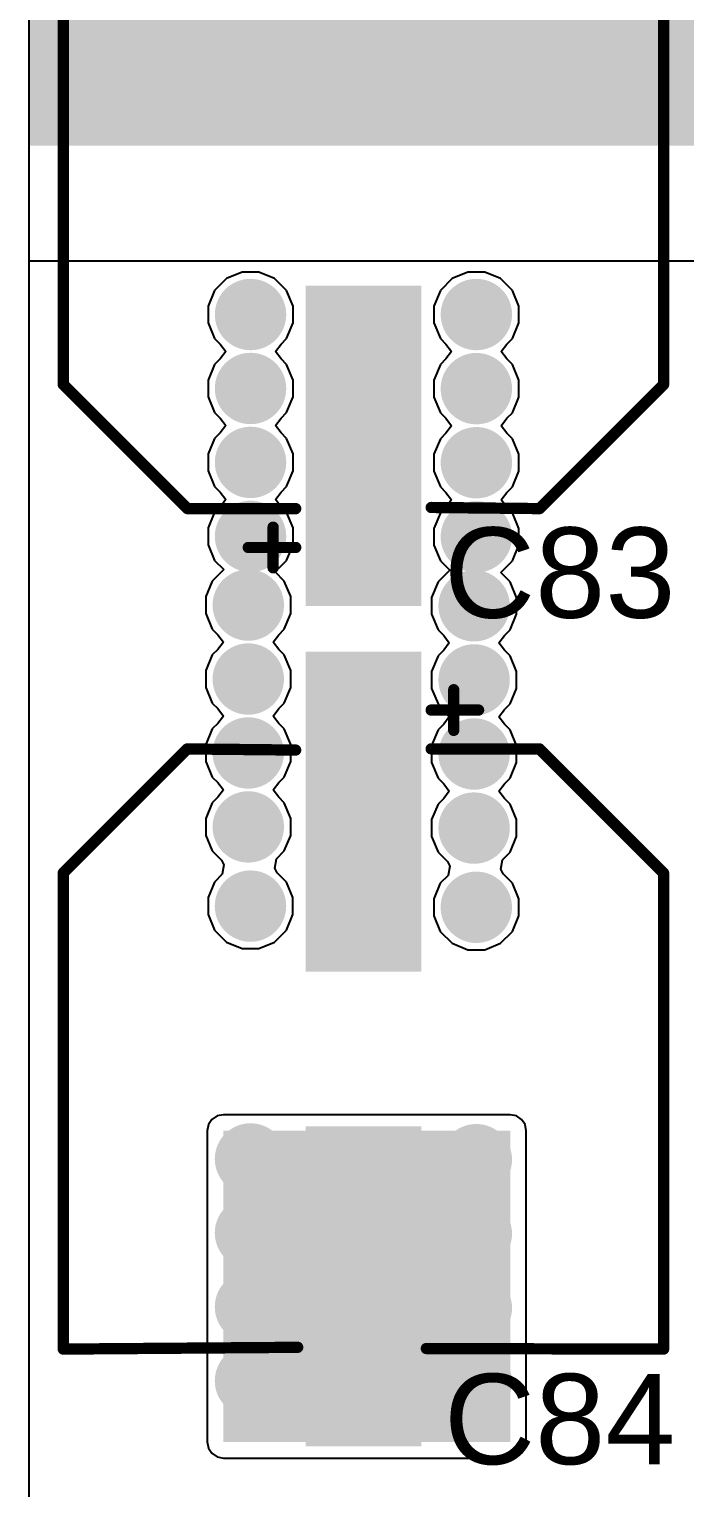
# Model space of a CAD drawing. Header units: millimetres. Extents: x 0 to 214, y 0 to 214.
# Drawn here: x 1.269 to 1.559, y 0.619 to 1.265 of the extents above; entities that cross this region are included whole.
import ezdxf

# ---------------------------------------------------------------- set-up
doc = ezdxf.new("R2010")
doc.units = ezdxf.units.MM
doc.header["$MEASUREMENT"] = 0
for name, color, linetype in [('BottomLayer', 5, 'Continuous'), ('BottomSolder', 6, 'Continuous'), ('TopLayer', 1, 'Continuous'), ('TopOverlay', 2, 'Continuous'), ('TopPaste', 8, 'Continuous'), ('TopSolder', 216, 'Continuous'), ('ViaHoleLayer', 16, 'Continuous')]:
    doc.layers.add(name, color=color, linetype=linetype)
doc.styles.add('Arial', font='', dxfattribs={"height": 0.2})
doc.styles.get('Arial').set_extended_font_data('Arial')

# ---------------------------------------------------------------- blocks, each defined once
blk = doc.blocks.new('16SVPG270M_77')
at = {"layer": 'TopLayer'}
for points in [[(-0.17402, 0.02362), (-0.03622, 0.02362), (-0.03622, -0.02362), (-0.17402, -0.02362)], [(0.03622, 0.02362), (0.17402, 0.02362), (0.17402, -0.02362), (0.03622, -0.02362)]]:
    blk.add_hatch(color=1, dxfattribs=at).paths.add_polyline_path(points)
at = {"layer": 'TopPaste'}
for points in [[(-0.17402, 0.02362), (-0.03622, 0.02362), (-0.03622, -0.02362), (-0.17402, -0.02362)], [(0.03622, 0.02362), (0.17402, 0.02362), (0.17402, -0.02362), (0.03622, -0.02362)]]:
    blk.add_hatch(color=8, dxfattribs=at).paths.add_polyline_path(points)
at = {"layer": 'TopSolder'}
for points in [[(-0.17602, 0.02562), (-0.03422, 0.02562), (-0.03422, -0.02562), (-0.17602, -0.02562)], [(0.03422, 0.02562), (0.17602, 0.02562), (0.17602, -0.02562), (0.03422, -0.02562)]]:
    blk.add_hatch(color=216, dxfattribs=at).paths.add_polyline_path(points)
at = {"layer": 'TopOverlay', "const_width": 0.005}
for points in [[(-0.13292, 0.07795), (-0.07795, 0.13292)], [(0.13292, 0.13292), (-0.07795, 0.13292)], [(0.13266, 0.02786), (0.13292, 0.13292)], [(-0.13292, 0.03), (-0.13292, 0.07795)], [(-0.15012, 0.03), (-0.15012, 0.051)], [(-0.14112, 0.04), (-0.15912, 0.04)], [(-0.1329, -0.078), (-0.1324, -0.03)], [(0.1329, -0.1329), (0.13211, -0.0291)], [(-0.078, -0.1329), (-0.1329, -0.078)], [(0.1329, -0.1329), (-0.078, -0.1329)]]:
    blk.add_lwpolyline(points, dxfattribs=at)
at = {"layer": 'TopOverlay', "const_width": 0.0025}
for points in [[(-0.0792, 0.13292, 1), (-0.0767, 0.13292, 1)], [(-0.0792, 0.13292, 1), (-0.0767, 0.13292, 1)], [(0.13167, 0.13292, 1), (0.13417, 0.13292, 1)], [(0.13167, 0.13292, 1), (0.13417, 0.13292, 1)], [(-0.13417, 0.07795, 1), (-0.13167, 0.07795, 1)], [(-0.13417, 0.07795, 1), (-0.13167, 0.07795, 1)], [(-0.15137, 0.051, 1), (-0.14887, 0.051, 1)], [(-0.16037, 0.04, 1), (-0.15787, 0.04, 1)], [(-0.14237, 0.04, 1), (-0.13987, 0.04, 1)], [(-0.15137, 0.03, 1), (-0.14887, 0.03, 1)], [(-0.13417, 0.03, 1), (-0.13167, 0.03, 1)], [(0.13141, 0.02786, 1), (0.13391, 0.02786, 1)], [(-0.13365, -0.03, 1), (-0.13115, -0.03, 1)], [(0.13086, -0.0291, 1), (0.13336, -0.0291, 1)], [(-0.13415, -0.078, 1), (-0.13165, -0.078, 1)], [(-0.13415, -0.078, 1), (-0.13165, -0.078, 1)], [(-0.07925, -0.1329, 1), (-0.07675, -0.1329, 1)], [(-0.07925, -0.1329, 1), (-0.07675, -0.1329, 1)], [(0.13165, -0.1329, 1), (0.13415, -0.1329, 1)], [(0.13165, -0.1329, 1), (0.13415, -0.1329, 1)]]:
    blk.add_lwpolyline(points, format="xyb", close=True, dxfattribs=at)
blk = doc.blocks.new('16SVPG270M_78')
at = {"layer": 'TopLayer'}
for points in [[(-0.17402, 0.02362), (-0.03622, 0.02362), (-0.03622, -0.02362), (-0.17402, -0.02362)], [(0.03622, 0.02362), (0.17402, 0.02362), (0.17402, -0.02362), (0.03622, -0.02362)]]:
    blk.add_hatch(color=1, dxfattribs=at).paths.add_polyline_path(points)
at = {"layer": 'TopPaste'}
for points in [[(-0.17402, 0.02362), (-0.03622, 0.02362), (-0.03622, -0.02362), (-0.17402, -0.02362)], [(0.03622, 0.02362), (0.17402, 0.02362), (0.17402, -0.02362), (0.03622, -0.02362)]]:
    blk.add_hatch(color=8, dxfattribs=at).paths.add_polyline_path(points)
at = {"layer": 'TopSolder'}
for points in [[(-0.17602, 0.02562), (-0.03422, 0.02562), (-0.03422, -0.02562), (-0.17602, -0.02562)], [(0.03422, 0.02562), (0.17602, 0.02562), (0.17602, -0.02562), (0.03422, -0.02562)]]:
    blk.add_hatch(color=216, dxfattribs=at).paths.add_polyline_path(points)
at = {"layer": 'TopOverlay', "const_width": 0.005}
for points in [[(-0.07795, 0.13292), (-0.13292, 0.07795)], [(-0.07795, 0.13292), (0.13292, 0.13292)], [(0.13292, 0.13292), (0.13266, 0.02786)], [(-0.13292, 0.07795), (-0.13292, 0.03)], [(-0.15012, 0.051), (-0.15012, 0.03)], [(-0.15912, 0.04), (-0.14112, 0.04)], [(-0.1324, -0.03), (-0.1329, -0.078)], [(0.13211, -0.0291), (0.1329, -0.1329)], [(-0.1329, -0.078), (-0.078, -0.1329)], [(-0.078, -0.1329), (0.1329, -0.1329)]]:
    blk.add_lwpolyline(points, dxfattribs=at)
at = {"layer": 'TopOverlay', "const_width": 0.0025}
for points in [[(-0.0792, 0.13292, 1), (-0.0767, 0.13292, 1)], [(-0.0792, 0.13292, 1), (-0.0767, 0.13292, 1)], [(0.13167, 0.13292, 1), (0.13417, 0.13292, 1)], [(0.13167, 0.13292, 1), (0.13417, 0.13292, 1)], [(-0.13417, 0.07795, 1), (-0.13167, 0.07795, 1)], [(-0.13417, 0.07795, 1), (-0.13167, 0.07795, 1)], [(-0.15137, 0.051, 1), (-0.14887, 0.051, 1)], [(-0.16037, 0.04, 1), (-0.15787, 0.04, 1)], [(-0.14237, 0.04, 1), (-0.13987, 0.04, 1)], [(-0.15137, 0.03, 1), (-0.14887, 0.03, 1)], [(-0.13417, 0.03, 1), (-0.13167, 0.03, 1)], [(0.13141, 0.02786, 1), (0.13391, 0.02786, 1)], [(-0.13365, -0.03, 1), (-0.13115, -0.03, 1)], [(0.13086, -0.0291, 1), (0.13336, -0.0291, 1)], [(-0.13415, -0.078, 1), (-0.13165, -0.078, 1)], [(-0.13415, -0.078, 1), (-0.13165, -0.078, 1)], [(-0.07925, -0.1329, 1), (-0.07675, -0.1329, 1)], [(-0.07925, -0.1329, 1), (-0.07675, -0.1329, 1)], [(0.13165, -0.1329, 1), (0.13415, -0.1329, 1)], [(0.13165, -0.1329, 1), (0.13415, -0.1329, 1)]]:
    blk.add_lwpolyline(points, format="xyb", close=True, dxfattribs=at)

msp = doc.modelspace()

# ---------------------------------------------------------------- hatches: boundary and pattern name
at = {"layer": 'BottomLayer'}
h = msp.add_hatch(color=5, dxfattribs=at)
edge = h.paths.add_edge_path()
edge.add_arc((1.36702, 1.2484), 0.01181, 0, 360)
h = msp.add_hatch(color=5, dxfattribs=at)
edge = h.paths.add_edge_path()
edge.add_arc((1.46702, 1.24789), 0.01181, 0, 360)
h = msp.add_hatch(color=5, dxfattribs=at)
edge = h.paths.add_edge_path()
edge.add_arc((1.36702, 1.13817), 0.01181, 0, 360)
h = msp.add_hatch(color=5, dxfattribs=at)
edge = h.paths.add_edge_path()
edge.add_arc((1.46702, 1.13817), 0.01181, 0, 360)
h = msp.add_hatch(color=5, dxfattribs=at)
edge = h.paths.add_edge_path()
edge.add_arc((1.36702, 1.10542), 0.01181, 0, 360)
h = msp.add_hatch(color=5, dxfattribs=at)
edge = h.paths.add_edge_path()
edge.add_arc((1.46702, 1.10535), 0.01181, 0, 360)
h = msp.add_hatch(color=5, dxfattribs=at)
edge = h.paths.add_edge_path()
edge.add_arc((1.36702, 1.07267), 0.01181, 0, 360)
h = msp.add_hatch(color=5, dxfattribs=at)
edge = h.paths.add_edge_path()
edge.add_arc((1.46702, 1.07254), 0.01181, 0, 360)
h = msp.add_hatch(color=5, dxfattribs=at)
edge = h.paths.add_edge_path()
edge.add_arc((1.36702, 1.03992), 0.01181, 0, 360)
h = msp.add_hatch(color=5, dxfattribs=at)
edge = h.paths.add_edge_path()
edge.add_arc((1.46702, 1.03972), 0.01181, 0, 360)
h = msp.add_hatch(color=5, dxfattribs=at)
edge = h.paths.add_edge_path()
edge.add_arc((1.36602, 1.00949), 0.01181, 0, 360)
h = msp.add_hatch(color=5, dxfattribs=at)
edge = h.paths.add_edge_path()
edge.add_arc((1.46602, 1.00917), 0.01181, 0, 360)
h = msp.add_hatch(color=5, dxfattribs=at)
edge = h.paths.add_edge_path()
edge.add_arc((1.36602, 0.97674), 0.01181, 0, 360)
h = msp.add_hatch(color=5, dxfattribs=at)
edge = h.paths.add_edge_path()
edge.add_arc((1.46602, 0.97635), 0.01181, 0, 360)
h = msp.add_hatch(color=5, dxfattribs=at)
edge = h.paths.add_edge_path()
edge.add_arc((1.36602, 0.94399), 0.01181, 0, 360)
h = msp.add_hatch(color=5, dxfattribs=at)
edge = h.paths.add_edge_path()
edge.add_arc((1.46602, 0.94354), 0.01181, 0, 360)
h = msp.add_hatch(color=5, dxfattribs=at)
edge = h.paths.add_edge_path()
edge.add_arc((1.36602, 0.91124), 0.01181, 0, 360)
h = msp.add_hatch(color=5, dxfattribs=at)
edge = h.paths.add_edge_path()
edge.add_arc((1.46602, 0.91072), 0.01181, 0, 360)
h = msp.add_hatch(color=5, dxfattribs=at)
edge = h.paths.add_edge_path()
edge.add_arc((1.367, 0.87617), 0.01181, 0, 360)
h = msp.add_hatch(color=5, dxfattribs=at)
edge = h.paths.add_edge_path()
edge.add_arc((1.467, 0.87565), 0.01181, 0, 360)
h = msp.add_hatch(color=5, dxfattribs=at)
edge = h.paths.add_edge_path()
edge.add_arc((1.367, 0.76418), 0.01181, 0, 360)
h = msp.add_hatch(color=5, dxfattribs=at)
edge = h.paths.add_edge_path()
edge.add_arc((1.467, 0.76386), 0.01181, 0, 360)
h = msp.add_hatch(color=5, dxfattribs=at)
edge = h.paths.add_edge_path()
edge.add_arc((1.367, 0.73143), 0.01181, 0, 360)
h = msp.add_hatch(color=5, dxfattribs=at)
edge = h.paths.add_edge_path()
edge.add_arc((1.467, 0.73104), 0.01181, 0, 360)
h = msp.add_hatch(color=5, dxfattribs=at)
edge = h.paths.add_edge_path()
edge.add_arc((1.367, 0.69868), 0.01181, 0, 360)
h = msp.add_hatch(color=5, dxfattribs=at)
edge = h.paths.add_edge_path()
edge.add_arc((1.467, 0.69823), 0.01181, 0, 360)
h = msp.add_hatch(color=5, dxfattribs=at)
edge = h.paths.add_edge_path()
edge.add_arc((1.367, 0.66593), 0.01181, 0, 360)
h = msp.add_hatch(color=5, dxfattribs=at)
edge = h.paths.add_edge_path()
edge.add_arc((1.467, 0.66541), 0.01181, 0, 360)
at = {"layer": 'BottomSolder'}
h = msp.add_hatch(color=6, dxfattribs=at)
edge = h.paths.add_edge_path()
edge.add_arc((1.36702, 1.2484), 0.01581, 0, 360)
h = msp.add_hatch(color=6, dxfattribs=at)
edge = h.paths.add_edge_path()
edge.add_arc((1.46702, 1.24789), 0.01581, 0, 360)
h = msp.add_hatch(color=6, dxfattribs=at)
edge = h.paths.add_edge_path()
edge.add_arc((1.36702, 1.13817), 0.01581, 0, 360)
h = msp.add_hatch(color=6, dxfattribs=at)
edge = h.paths.add_edge_path()
edge.add_arc((1.46702, 1.13817), 0.01581, 0, 360)
h = msp.add_hatch(color=6, dxfattribs=at)
edge = h.paths.add_edge_path()
edge.add_arc((1.36702, 1.10542), 0.01581, 0, 360)
h = msp.add_hatch(color=6, dxfattribs=at)
edge = h.paths.add_edge_path()
edge.add_arc((1.46702, 1.10535), 0.01581, 0, 360)
h = msp.add_hatch(color=6, dxfattribs=at)
edge = h.paths.add_edge_path()
edge.add_arc((1.36702, 1.07267), 0.01581, 0, 360)
h = msp.add_hatch(color=6, dxfattribs=at)
edge = h.paths.add_edge_path()
edge.add_arc((1.46702, 1.07254), 0.01581, 0, 360)
h = msp.add_hatch(color=6, dxfattribs=at)
edge = h.paths.add_edge_path()
edge.add_arc((1.36702, 1.03992), 0.01581, 0, 360)
h = msp.add_hatch(color=6, dxfattribs=at)
edge = h.paths.add_edge_path()
edge.add_arc((1.46702, 1.03972), 0.01581, 0, 360)
h = msp.add_hatch(color=6, dxfattribs=at)
edge = h.paths.add_edge_path()
edge.add_arc((1.36602, 1.00949), 0.01581, 0, 360)
h = msp.add_hatch(color=6, dxfattribs=at)
edge = h.paths.add_edge_path()
edge.add_arc((1.46602, 1.00917), 0.01581, 0, 360)
h = msp.add_hatch(color=6, dxfattribs=at)
edge = h.paths.add_edge_path()
edge.add_arc((1.36602, 0.97674), 0.01581, 0, 360)
h = msp.add_hatch(color=6, dxfattribs=at)
edge = h.paths.add_edge_path()
edge.add_arc((1.46602, 0.97635), 0.01581, 0, 360)
h = msp.add_hatch(color=6, dxfattribs=at)
edge = h.paths.add_edge_path()
edge.add_arc((1.36602, 0.94399), 0.01581, 0, 360)
h = msp.add_hatch(color=6, dxfattribs=at)
edge = h.paths.add_edge_path()
edge.add_arc((1.46602, 0.94354), 0.01581, 0, 360)
h = msp.add_hatch(color=6, dxfattribs=at)
edge = h.paths.add_edge_path()
edge.add_arc((1.36602, 0.91124), 0.01581, 0, 360)
h = msp.add_hatch(color=6, dxfattribs=at)
edge = h.paths.add_edge_path()
edge.add_arc((1.46602, 0.91072), 0.01581, 0, 360)
h = msp.add_hatch(color=6, dxfattribs=at)
edge = h.paths.add_edge_path()
edge.add_arc((1.367, 0.87617), 0.01581, 0, 360)
h = msp.add_hatch(color=6, dxfattribs=at)
edge = h.paths.add_edge_path()
edge.add_arc((1.467, 0.87565), 0.01581, 0, 360)
h = msp.add_hatch(color=6, dxfattribs=at)
edge = h.paths.add_edge_path()
edge.add_arc((1.367, 0.76418), 0.01581, 0, 360)
h = msp.add_hatch(color=6, dxfattribs=at)
edge = h.paths.add_edge_path()
edge.add_arc((1.467, 0.76386), 0.01581, 0, 360)
h = msp.add_hatch(color=6, dxfattribs=at)
edge = h.paths.add_edge_path()
edge.add_arc((1.367, 0.73143), 0.01581, 0, 360)
h = msp.add_hatch(color=6, dxfattribs=at)
edge = h.paths.add_edge_path()
edge.add_arc((1.467, 0.73104), 0.01581, 0, 360)
h = msp.add_hatch(color=6, dxfattribs=at)
edge = h.paths.add_edge_path()
edge.add_arc((1.367, 0.69868), 0.01581, 0, 360)
h = msp.add_hatch(color=6, dxfattribs=at)
edge = h.paths.add_edge_path()
edge.add_arc((1.467, 0.69823), 0.01581, 0, 360)
h = msp.add_hatch(color=6, dxfattribs=at)
edge = h.paths.add_edge_path()
edge.add_arc((1.367, 0.66593), 0.01581, 0, 360)
h = msp.add_hatch(color=6, dxfattribs=at)
edge = h.paths.add_edge_path()
edge.add_arc((1.467, 0.66541), 0.01581, 0, 360)
at = {"layer": 'TopLayer'}
for points in [[(1.269, 1.213), (2.115, 1.213), (2.115, 1.367), (1.269, 1.367)], [(1.355, 0.63887), (1.482, 0.63887), (1.482, 0.77666), (1.355, 0.77666)]]:
    msp.add_hatch(color=1, dxfattribs=at).paths.add_polyline_path(points)
h = msp.add_hatch(color=1, dxfattribs=at)
edge = h.paths.add_edge_path()
edge.add_arc((1.36702, 1.2484), 0.01181, 0, 360)
h = msp.add_hatch(color=1, dxfattribs=at)
edge = h.paths.add_edge_path()
edge.add_arc((1.46702, 1.24789), 0.01181, 0, 360)
h = msp.add_hatch(color=1, dxfattribs=at)
edge = h.paths.add_edge_path()
edge.add_arc((1.36702, 1.13817), 0.01181, 0, 360)
h = msp.add_hatch(color=1, dxfattribs=at)
edge = h.paths.add_edge_path()
edge.add_arc((1.46702, 1.13817), 0.01181, 0, 360)
h = msp.add_hatch(color=1, dxfattribs=at)
edge = h.paths.add_edge_path()
edge.add_arc((1.36702, 1.10542), 0.01181, 0, 360)
h = msp.add_hatch(color=1, dxfattribs=at)
edge = h.paths.add_edge_path()
edge.add_arc((1.46702, 1.10535), 0.01181, 0, 360)
h = msp.add_hatch(color=1, dxfattribs=at)
edge = h.paths.add_edge_path()
edge.add_arc((1.36702, 1.07267), 0.01181, 0, 360)
h = msp.add_hatch(color=1, dxfattribs=at)
edge = h.paths.add_edge_path()
edge.add_arc((1.46702, 1.07254), 0.01181, 0, 360)
h = msp.add_hatch(color=1, dxfattribs=at)
edge = h.paths.add_edge_path()
edge.add_arc((1.36702, 1.03992), 0.01181, 0, 360)
h = msp.add_hatch(color=1, dxfattribs=at)
edge = h.paths.add_edge_path()
edge.add_arc((1.46702, 1.03972), 0.01181, 0, 360)
h = msp.add_hatch(color=1, dxfattribs=at)
edge = h.paths.add_edge_path()
edge.add_arc((1.36602, 1.00949), 0.01181, 0, 360)
h = msp.add_hatch(color=1, dxfattribs=at)
edge = h.paths.add_edge_path()
edge.add_arc((1.46602, 1.00917), 0.01181, 0, 360)
h = msp.add_hatch(color=1, dxfattribs=at)
edge = h.paths.add_edge_path()
edge.add_arc((1.36602, 0.97674), 0.01181, 0, 360)
h = msp.add_hatch(color=1, dxfattribs=at)
edge = h.paths.add_edge_path()
edge.add_arc((1.46602, 0.97635), 0.01181, 0, 360)
h = msp.add_hatch(color=1, dxfattribs=at)
edge = h.paths.add_edge_path()
edge.add_arc((1.36602, 0.94399), 0.01181, 0, 360)
h = msp.add_hatch(color=1, dxfattribs=at)
edge = h.paths.add_edge_path()
edge.add_arc((1.46602, 0.94354), 0.01181, 0, 360)
h = msp.add_hatch(color=1, dxfattribs=at)
edge = h.paths.add_edge_path()
edge.add_arc((1.36602, 0.91124), 0.01181, 0, 360)
h = msp.add_hatch(color=1, dxfattribs=at)
edge = h.paths.add_edge_path()
edge.add_arc((1.46602, 0.91072), 0.01181, 0, 360)
h = msp.add_hatch(color=1, dxfattribs=at)
edge = h.paths.add_edge_path()
edge.add_arc((1.367, 0.87617), 0.01181, 0, 360)
h = msp.add_hatch(color=1, dxfattribs=at)
edge = h.paths.add_edge_path()
edge.add_arc((1.467, 0.87565), 0.01181, 0, 360)
h = msp.add_hatch(color=1, dxfattribs=at)
edge = h.paths.add_edge_path()
edge.add_arc((1.367, 0.76418), 0.01181, 0, 360)
h = msp.add_hatch(color=1, dxfattribs=at)
edge = h.paths.add_edge_path()
edge.add_arc((1.467, 0.76386), 0.01181, 0, 360)
h = msp.add_hatch(color=1, dxfattribs=at)
edge = h.paths.add_edge_path()
edge.add_arc((1.367, 0.73143), 0.01181, 0, 360)
h = msp.add_hatch(color=1, dxfattribs=at)
edge = h.paths.add_edge_path()
edge.add_arc((1.467, 0.73104), 0.01181, 0, 360)
h = msp.add_hatch(color=1, dxfattribs=at)
edge = h.paths.add_edge_path()
edge.add_arc((1.367, 0.69868), 0.01181, 0, 360)
h = msp.add_hatch(color=1, dxfattribs=at)
edge = h.paths.add_edge_path()
edge.add_arc((1.467, 0.69823), 0.01181, 0, 360)
h = msp.add_hatch(color=1, dxfattribs=at)
edge = h.paths.add_edge_path()
edge.add_arc((1.367, 0.66593), 0.01181, 0, 360)
h = msp.add_hatch(color=1, dxfattribs=at)
edge = h.paths.add_edge_path()
edge.add_arc((1.467, 0.66541), 0.01181, 0, 360)
at = {"layer": 'TopSolder'}
h = msp.add_hatch(color=216, dxfattribs=at)
edge = h.paths.add_edge_path()
edge.add_arc((1.36702, 1.2484), 0.01581, 0, 360)
h = msp.add_hatch(color=216, dxfattribs=at)
edge = h.paths.add_edge_path()
edge.add_arc((1.46702, 1.24789), 0.01581, 0, 360)
h = msp.add_hatch(color=216, dxfattribs=at)
edge = h.paths.add_edge_path()
edge.add_arc((1.36702, 1.13817), 0.01581, 0, 360)
h = msp.add_hatch(color=216, dxfattribs=at)
edge = h.paths.add_edge_path()
edge.add_arc((1.46702, 1.13817), 0.01581, 0, 360)
h = msp.add_hatch(color=216, dxfattribs=at)
edge = h.paths.add_edge_path()
edge.add_arc((1.36702, 1.10542), 0.01581, 0, 360)
h = msp.add_hatch(color=216, dxfattribs=at)
edge = h.paths.add_edge_path()
edge.add_arc((1.46702, 1.10535), 0.01581, 0, 360)
h = msp.add_hatch(color=216, dxfattribs=at)
edge = h.paths.add_edge_path()
edge.add_arc((1.36702, 1.07267), 0.01581, 0, 360)
h = msp.add_hatch(color=216, dxfattribs=at)
edge = h.paths.add_edge_path()
edge.add_arc((1.46702, 1.07254), 0.01581, 0, 360)
h = msp.add_hatch(color=216, dxfattribs=at)
edge = h.paths.add_edge_path()
edge.add_arc((1.36702, 1.03992), 0.01581, 0, 360)
h = msp.add_hatch(color=216, dxfattribs=at)
edge = h.paths.add_edge_path()
edge.add_arc((1.46702, 1.03972), 0.01581, 0, 360)
h = msp.add_hatch(color=216, dxfattribs=at)
edge = h.paths.add_edge_path()
edge.add_arc((1.36602, 1.00949), 0.01581, 0, 360)
h = msp.add_hatch(color=216, dxfattribs=at)
edge = h.paths.add_edge_path()
edge.add_arc((1.46602, 1.00917), 0.01581, 0, 360)
h = msp.add_hatch(color=216, dxfattribs=at)
edge = h.paths.add_edge_path()
edge.add_arc((1.36602, 0.97674), 0.01581, 0, 360)
h = msp.add_hatch(color=216, dxfattribs=at)
edge = h.paths.add_edge_path()
edge.add_arc((1.46602, 0.97635), 0.01581, 0, 360)
h = msp.add_hatch(color=216, dxfattribs=at)
edge = h.paths.add_edge_path()
edge.add_arc((1.36602, 0.94399), 0.01581, 0, 360)
h = msp.add_hatch(color=216, dxfattribs=at)
edge = h.paths.add_edge_path()
edge.add_arc((1.46602, 0.94354), 0.01581, 0, 360)
h = msp.add_hatch(color=216, dxfattribs=at)
edge = h.paths.add_edge_path()
edge.add_arc((1.36602, 0.91124), 0.01581, 0, 360)
h = msp.add_hatch(color=216, dxfattribs=at)
edge = h.paths.add_edge_path()
edge.add_arc((1.46602, 0.91072), 0.01581, 0, 360)
h = msp.add_hatch(color=216, dxfattribs=at)
edge = h.paths.add_edge_path()
edge.add_arc((1.367, 0.87617), 0.01581, 0, 360)
h = msp.add_hatch(color=216, dxfattribs=at)
edge = h.paths.add_edge_path()
edge.add_arc((1.467, 0.87565), 0.01581, 0, 360)
h = msp.add_hatch(color=216, dxfattribs=at)
edge = h.paths.add_edge_path()
edge.add_arc((1.367, 0.76418), 0.01581, 0, 360)
h = msp.add_hatch(color=216, dxfattribs=at)
edge = h.paths.add_edge_path()
edge.add_arc((1.467, 0.76386), 0.01581, 0, 360)
h = msp.add_hatch(color=216, dxfattribs=at)
edge = h.paths.add_edge_path()
edge.add_arc((1.367, 0.73143), 0.01581, 0, 360)
h = msp.add_hatch(color=216, dxfattribs=at)
edge = h.paths.add_edge_path()
edge.add_arc((1.467, 0.73104), 0.01581, 0, 360)
h = msp.add_hatch(color=216, dxfattribs=at)
edge = h.paths.add_edge_path()
edge.add_arc((1.367, 0.69868), 0.01581, 0, 360)
h = msp.add_hatch(color=216, dxfattribs=at)
edge = h.paths.add_edge_path()
edge.add_arc((1.467, 0.69823), 0.01581, 0, 360)
h = msp.add_hatch(color=216, dxfattribs=at)
edge = h.paths.add_edge_path()
edge.add_arc((1.367, 0.66593), 0.01581, 0, 360)
h = msp.add_hatch(color=216, dxfattribs=at)
edge = h.paths.add_edge_path()
edge.add_arc((1.467, 0.66541), 0.01581, 0, 360)
at = {"layer": 'ViaHoleLayer'}
h = msp.add_hatch(color=16, dxfattribs=at)
edge = h.paths.add_edge_path()
edge.add_arc((1.36702, 1.2484), 0.00591, 0, 360)
h = msp.add_hatch(color=16, dxfattribs=at)
edge = h.paths.add_edge_path()
edge.add_arc((1.46702, 1.24789), 0.00591, 0, 360)
h = msp.add_hatch(color=16, dxfattribs=at)
edge = h.paths.add_edge_path()
edge.add_arc((1.36702, 1.13817), 0.00591, 0, 360)
h = msp.add_hatch(color=16, dxfattribs=at)
edge = h.paths.add_edge_path()
edge.add_arc((1.46702, 1.13817), 0.00591, 0, 360)
h = msp.add_hatch(color=16, dxfattribs=at)
edge = h.paths.add_edge_path()
edge.add_arc((1.36702, 1.10542), 0.00591, 0, 360)
h = msp.add_hatch(color=16, dxfattribs=at)
edge = h.paths.add_edge_path()
edge.add_arc((1.46702, 1.10535), 0.00591, 0, 360)
h = msp.add_hatch(color=16, dxfattribs=at)
edge = h.paths.add_edge_path()
edge.add_arc((1.36702, 1.07267), 0.00591, 0, 360)
h = msp.add_hatch(color=16, dxfattribs=at)
edge = h.paths.add_edge_path()
edge.add_arc((1.46702, 1.07254), 0.00591, 0, 360)
h = msp.add_hatch(color=16, dxfattribs=at)
edge = h.paths.add_edge_path()
edge.add_arc((1.36702, 1.03992), 0.00591, 0, 360)
h = msp.add_hatch(color=16, dxfattribs=at)
edge = h.paths.add_edge_path()
edge.add_arc((1.46702, 1.03972), 0.00591, 0, 360)
h = msp.add_hatch(color=16, dxfattribs=at)
edge = h.paths.add_edge_path()
edge.add_arc((1.36602, 1.00949), 0.00591, 0, 360)
h = msp.add_hatch(color=16, dxfattribs=at)
edge = h.paths.add_edge_path()
edge.add_arc((1.46602, 1.00917), 0.00591, 0, 360)
h = msp.add_hatch(color=16, dxfattribs=at)
edge = h.paths.add_edge_path()
edge.add_arc((1.36602, 0.97674), 0.00591, 0, 360)
h = msp.add_hatch(color=16, dxfattribs=at)
edge = h.paths.add_edge_path()
edge.add_arc((1.46602, 0.97635), 0.00591, 0, 360)
h = msp.add_hatch(color=16, dxfattribs=at)
edge = h.paths.add_edge_path()
edge.add_arc((1.36602, 0.94399), 0.00591, 0, 360)
h = msp.add_hatch(color=16, dxfattribs=at)
edge = h.paths.add_edge_path()
edge.add_arc((1.46602, 0.94354), 0.00591, 0, 360)
h = msp.add_hatch(color=16, dxfattribs=at)
edge = h.paths.add_edge_path()
edge.add_arc((1.36602, 0.91124), 0.00591, 0, 360)
h = msp.add_hatch(color=16, dxfattribs=at)
edge = h.paths.add_edge_path()
edge.add_arc((1.46602, 0.91072), 0.00591, 0, 360)
h = msp.add_hatch(color=16, dxfattribs=at)
edge = h.paths.add_edge_path()
edge.add_arc((1.367, 0.87617), 0.00591, 0, 360)
h = msp.add_hatch(color=16, dxfattribs=at)
edge = h.paths.add_edge_path()
edge.add_arc((1.467, 0.87565), 0.00591, 0, 360)
h = msp.add_hatch(color=16, dxfattribs=at)
edge = h.paths.add_edge_path()
edge.add_arc((1.367, 0.76418), 0.00591, 0, 360)
h = msp.add_hatch(color=16, dxfattribs=at)
edge = h.paths.add_edge_path()
edge.add_arc((1.467, 0.76386), 0.00591, 0, 360)
h = msp.add_hatch(color=16, dxfattribs=at)
edge = h.paths.add_edge_path()
edge.add_arc((1.367, 0.73143), 0.00591, 0, 360)
h = msp.add_hatch(color=16, dxfattribs=at)
edge = h.paths.add_edge_path()
edge.add_arc((1.467, 0.73104), 0.00591, 0, 360)
h = msp.add_hatch(color=16, dxfattribs=at)
edge = h.paths.add_edge_path()
edge.add_arc((1.367, 0.69868), 0.00591, 0, 360)
h = msp.add_hatch(color=16, dxfattribs=at)
edge = h.paths.add_edge_path()
edge.add_arc((1.467, 0.69823), 0.00591, 0, 360)
h = msp.add_hatch(color=16, dxfattribs=at)
edge = h.paths.add_edge_path()
edge.add_arc((1.367, 0.66593), 0.00591, 0, 360)
h = msp.add_hatch(color=16, dxfattribs=at)
edge = h.paths.add_edge_path()
edge.add_arc((1.467, 0.66541), 0.00591, 0, 360)

# ---------------------------------------------------------------- linework, layer by layer
at = {"layer": 'BottomLayer'}
for p, q in [((1.269, 0.0102), (1.269, 1.373)), ((1.36328, 1.15698), (1.35636, 1.15411)), ((1.37076, 1.15698), (1.36328, 1.15698)), ((1.37768, 1.15411), (1.37076, 1.15698)), ((1.46328, 1.15698), (1.45636, 1.15412)), ((1.47076, 1.15698), (1.46328, 1.15698)), ((1.47768, 1.15412), (1.47076, 1.15698)), ((1.35636, 1.15411), (1.35107, 1.14882)), ((1.38297, 1.14882), (1.37768, 1.15411)), ((1.45636, 1.15412), (1.45107, 1.14882)), ((1.48297, 1.14882), (1.47768, 1.15412)), ((1.35107, 1.14882), (1.34821, 1.14191)), ((1.38583, 1.14191), (1.38297, 1.14882)), ((1.45107, 1.14882), (1.44821, 1.14191)), ((1.48583, 1.14191), (1.48297, 1.14882)), ((1.34821, 1.14191), (1.34821, 1.13443)), ((1.38583, 1.13443), (1.38583, 1.14191)), ((1.44821, 1.14191), (1.44821, 1.13443)), ((1.48583, 1.13443), (1.48583, 1.14191)), ((1.34821, 1.13443), (1.35107, 1.12751)), ((1.38297, 1.12751), (1.38583, 1.13443)), ((1.44821, 1.13443), (1.45107, 1.12751)), ((1.48297, 1.12751), (1.48583, 1.13443)), ((1.35107, 1.12751), (1.35353, 1.12506)), ((1.35353, 1.12506), (1.35604, 1.12179)), ((1.378, 1.12179), (1.38051, 1.12506)), ((1.38051, 1.12506), (1.38297, 1.12751)), ((1.45107, 1.12751), (1.45356, 1.12503)), ((1.45356, 1.12503), (1.45602, 1.12176)), ((1.47802, 1.12176), (1.48048, 1.12503)), ((1.48048, 1.12503), (1.48297, 1.12751)), ((1.35353, 1.11853), (1.35107, 1.11607)), ((1.35604, 1.12179), (1.35353, 1.11853)), ((1.38051, 1.11853), (1.378, 1.12179)), ((1.38297, 1.11607), (1.38051, 1.11853)), ((1.45356, 1.11849), (1.45107, 1.11601)), ((1.45602, 1.12176), (1.45356, 1.11849)), ((1.48048, 1.11849), (1.47802, 1.12176)), ((1.48297, 1.11601), (1.48048, 1.11849)), ((1.35107, 1.11607), (1.34821, 1.10916)), ((1.38583, 1.10916), (1.38297, 1.11607)), ((1.45107, 1.11601), (1.44821, 1.1091)), ((1.48583, 1.1091), (1.48297, 1.11601)), ((1.34821, 1.10916), (1.34821, 1.10168)), ((1.38583, 1.10168), (1.38583, 1.10916)), ((1.44821, 1.1091), (1.44821, 1.10161)), ((1.48583, 1.10161), (1.48583, 1.1091)), ((1.34821, 1.10168), (1.35107, 1.09476)), ((1.38297, 1.09476), (1.38583, 1.10168)), ((1.44821, 1.10161), (1.45107, 1.0947)), ((1.48297, 1.0947), (1.48583, 1.10161)), ((1.35107, 1.09476), (1.35353, 1.09231)), ((1.35353, 1.09231), (1.35604, 1.08904)), ((1.378, 1.08904), (1.38051, 1.09231)), ((1.38051, 1.09231), (1.38297, 1.09476)), ((1.45107, 1.0947), (1.45356, 1.09221)), ((1.45356, 1.09221), (1.45602, 1.08895)), ((1.47802, 1.08895), (1.48048, 1.09221)), ((1.48048, 1.09221), (1.48297, 1.0947)), ((1.35353, 1.08578), (1.35107, 1.08332)), ((1.35604, 1.08904), (1.35353, 1.08578)), ((1.38051, 1.08578), (1.378, 1.08904)), ((1.38297, 1.08332), (1.38051, 1.08578)), ((1.45356, 1.08568), (1.45107, 1.08319)), ((1.45602, 1.08895), (1.45356, 1.08568)), ((1.48048, 1.08568), (1.47802, 1.08895)), ((1.48297, 1.08319), (1.48048, 1.08568)), ((1.35107, 1.08332), (1.34821, 1.07641)), ((1.38583, 1.07641), (1.38297, 1.08332)), ((1.45107, 1.08319), (1.44821, 1.07628)), ((1.48583, 1.07628), (1.48297, 1.08319)), ((1.34821, 1.07641), (1.34821, 1.06893)), ((1.38583, 1.06893), (1.38583, 1.07641)), ((1.44821, 1.07628), (1.44821, 1.0688)), ((1.48583, 1.0688), (1.48583, 1.07628)), ((1.34821, 1.06893), (1.35107, 1.06201)), ((1.38297, 1.06201), (1.38583, 1.06893)), ((1.44821, 1.0688), (1.45107, 1.06188)), ((1.48297, 1.06188), (1.48583, 1.0688)), ((1.35107, 1.06201), (1.35353, 1.05956)), ((1.35353, 1.05956), (1.35604, 1.05629)), ((1.378, 1.05629), (1.38051, 1.05956)), ((1.38051, 1.05956), (1.38297, 1.06201)), ((1.45107, 1.06188), (1.45356, 1.0594)), ((1.48048, 1.0594), (1.48297, 1.06188)), ((1.35353, 1.05303), (1.35107, 1.05057)), ((1.35604, 1.05629), (1.35353, 1.05303)), ((1.38051, 1.05303), (1.378, 1.05629)), ((1.38297, 1.05057), (1.38051, 1.05303)), ((1.45356, 1.0594), (1.45602, 1.05613)), ((1.45602, 1.05613), (1.45356, 1.05286)), ((1.47802, 1.05613), (1.48048, 1.0594)), ((1.48048, 1.05286), (1.47802, 1.05613)), ((1.35107, 1.05057), (1.34821, 1.04366)), ((1.38583, 1.04366), (1.38297, 1.05057)), ((1.45107, 1.05038), (1.44821, 1.04347)), ((1.45356, 1.05286), (1.45107, 1.05038)), ((1.48297, 1.05038), (1.48048, 1.05286)), ((1.48583, 1.04347), (1.48297, 1.05038)), ((1.34821, 1.04366), (1.34821, 1.03618)), ((1.38583, 1.03618), (1.38583, 1.04366)), ((1.44821, 1.04347), (1.44821, 1.03598)), ((1.48583, 1.03598), (1.48583, 1.04347)), ((1.34821, 1.03618), (1.35107, 1.02926)), ((1.38297, 1.02926), (1.38583, 1.03618)), ((1.44821, 1.03598), (1.45107, 1.02907)), ((1.48297, 1.02907), (1.48583, 1.03598)), ((1.35107, 1.02926), (1.35513, 1.0252)), ((1.37791, 1.0242), (1.38297, 1.02926)), ((1.45107, 1.02907), (1.4552, 1.02494)), ((1.47784, 1.02394), (1.48297, 1.02907)), ((1.35513, 1.0252), (1.35007, 1.02014)), ((1.38197, 1.02014), (1.37791, 1.0242)), ((1.4552, 1.02494), (1.45007, 1.01982)), ((1.48197, 1.01982), (1.47784, 1.02394)), ((1.35007, 1.02014), (1.34721, 1.01323)), ((1.38483, 1.01323), (1.38197, 1.02014)), ((1.45007, 1.01982), (1.44721, 1.01291)), ((1.48483, 1.01291), (1.48197, 1.01982)), ((1.34721, 1.01323), (1.34721, 1.00575)), ((1.38483, 1.00575), (1.38483, 1.01323)), ((1.44721, 1.01291), (1.44721, 1.00542)), ((1.48483, 1.00542), (1.48483, 1.01291)), ((1.34721, 1.00575), (1.35007, 0.99883)), ((1.38197, 0.99883), (1.38483, 1.00575)), ((1.44721, 1.00542), (1.45007, 0.99851)), ((1.48197, 0.99851), (1.48483, 1.00542)), ((1.35007, 0.99883), (1.35253, 0.99638)), ((1.35253, 0.99638), (1.35504, 0.99311)), ((1.377, 0.99311), (1.37951, 0.99638)), ((1.37951, 0.99638), (1.38197, 0.99883)), ((1.45007, 0.99851), (1.45256, 0.99602)), ((1.45256, 0.99602), (1.45502, 0.99276)), ((1.47702, 0.99276), (1.47948, 0.99602)), ((1.47948, 0.99602), (1.48197, 0.99851)), ((1.35253, 0.98985), (1.35007, 0.98739)), ((1.35504, 0.99311), (1.35253, 0.98985)), ((1.37951, 0.98985), (1.377, 0.99311)), ((1.38197, 0.98739), (1.37951, 0.98985)), ((1.45256, 0.98949), (1.45007, 0.98701)), ((1.45502, 0.99276), (1.45256, 0.98949)), ((1.47948, 0.98949), (1.47702, 0.99276)), ((1.48197, 0.98701), (1.47948, 0.98949)), ((1.35007, 0.98739), (1.34721, 0.98048)), ((1.38483, 0.98048), (1.38197, 0.98739)), ((1.45007, 0.98701), (1.44721, 0.98009)), ((1.48483, 0.98009), (1.48197, 0.98701)), ((1.34721, 0.98048), (1.34721, 0.973)), ((1.38483, 0.973), (1.38483, 0.98048)), ((1.44721, 0.98009), (1.44721, 0.97261)), ((1.48483, 0.97261), (1.48483, 0.98009)), ((1.34721, 0.973), (1.35007, 0.96608)), ((1.38197, 0.96608), (1.38483, 0.973)), ((1.44721, 0.97261), (1.45007, 0.96569)), ((1.48197, 0.96569), (1.48483, 0.97261)), ((1.35007, 0.96608), (1.35253, 0.96363)), ((1.35253, 0.96363), (1.35504, 0.96036)), ((1.377, 0.96036), (1.37951, 0.96363)), ((1.37951, 0.96363), (1.38197, 0.96608)), ((1.45007, 0.96569), (1.45256, 0.96321)), ((1.45256, 0.96321), (1.45502, 0.95994)), ((1.47702, 0.95994), (1.47948, 0.96321)), ((1.47948, 0.96321), (1.48197, 0.96569)), ((1.35253, 0.9571), (1.35007, 0.95464)), ((1.35504, 0.96036), (1.35253, 0.9571)), ((1.37951, 0.9571), (1.377, 0.96036)), ((1.38197, 0.95464), (1.37951, 0.9571)), ((1.45256, 0.95668), (1.45007, 0.95419)), ((1.45502, 0.95994), (1.45256, 0.95668)), ((1.47948, 0.95668), (1.47702, 0.95994)), ((1.48197, 0.95419), (1.47948, 0.95668)), ((1.35007, 0.95464), (1.34721, 0.94773)), ((1.38483, 0.94773), (1.38197, 0.95464)), ((1.45007, 0.95419), (1.44721, 0.94728)), ((1.48483, 0.94728), (1.48197, 0.95419)), ((1.34721, 0.94773), (1.34721, 0.94025)), ((1.38483, 0.94025), (1.38483, 0.94773)), ((1.44721, 0.94728), (1.44721, 0.93979)), ((1.48483, 0.93979), (1.48483, 0.94728)), ((1.34721, 0.94025), (1.35007, 0.93333)), ((1.38197, 0.93333), (1.38483, 0.94025)), ((1.44721, 0.93979), (1.45007, 0.93288)), ((1.48197, 0.93288), (1.48483, 0.93979)), ((1.35007, 0.93333), (1.35253, 0.93088)), ((1.35253, 0.93088), (1.35504, 0.92761)), ((1.377, 0.92761), (1.37951, 0.93088)), ((1.37951, 0.93088), (1.38197, 0.93333)), ((1.45007, 0.93288), (1.45256, 0.93039)), ((1.45256, 0.93039), (1.45502, 0.92713)), ((1.47702, 0.92713), (1.47948, 0.93039)), ((1.47948, 0.93039), (1.48197, 0.93288)), ((1.35253, 0.92435), (1.35007, 0.92189)), ((1.35504, 0.92761), (1.35253, 0.92435)), ((1.37951, 0.92435), (1.377, 0.92761)), ((1.38197, 0.92189), (1.37951, 0.92435)), ((1.45256, 0.92386), (1.45007, 0.92138)), ((1.45502, 0.92713), (1.45256, 0.92386)), ((1.47948, 0.92386), (1.47702, 0.92713)), ((1.48197, 0.92138), (1.47948, 0.92386)), ((1.35007, 0.92189), (1.34721, 0.91498)), ((1.38483, 0.91498), (1.38197, 0.92189)), ((1.45007, 0.92138), (1.44721, 0.91446)), ((1.48483, 0.91446), (1.48197, 0.92138)), ((1.34721, 0.91498), (1.34721, 0.9075)), ((1.38483, 0.9075), (1.38483, 0.91498)), ((1.44721, 0.91446), (1.44721, 0.90698)), ((1.48483, 0.90698), (1.48483, 0.91446)), ((1.34721, 0.9075), (1.35007, 0.90058)), ((1.38197, 0.90058), (1.38483, 0.9075)), ((1.44721, 0.90698), (1.45007, 0.90007)), ((1.48197, 0.90007), (1.48483, 0.90698)), ((1.35007, 0.90058), (1.35418, 0.89648)), ((1.37854, 0.89716), (1.38197, 0.90058)), ((1.45007, 0.90007), (1.45418, 0.89596)), ((1.47854, 0.89664), (1.48197, 0.90007)), ((1.35418, 0.89648), (1.35521, 0.8944)), ((1.35521, 0.8944), (1.35448, 0.89025)), ((1.37781, 0.893), (1.37854, 0.89716)), ((1.37884, 0.89093), (1.37781, 0.893)), ((1.45418, 0.89596), (1.45521, 0.89388)), ((1.45521, 0.89388), (1.45448, 0.88973)), ((1.47781, 0.89249), (1.47854, 0.89664)), ((1.47884, 0.89041), (1.47781, 0.89249)), ((1.35105, 0.88682), (1.34819, 0.87991)), ((1.35448, 0.89025), (1.35105, 0.88682)), ((1.38295, 0.88682), (1.37884, 0.89093)), ((1.38581, 0.87991), (1.38295, 0.88682)), ((1.45105, 0.88631), (1.44819, 0.87939)), ((1.45448, 0.88973), (1.45105, 0.88631)), ((1.48295, 0.88631), (1.47884, 0.89041)), ((1.48581, 0.87939), (1.48295, 0.88631)), ((1.34819, 0.87991), (1.34819, 0.87243)), ((1.38581, 0.87243), (1.38581, 0.87991)), ((1.44819, 0.87939), (1.44819, 0.87191)), ((1.48581, 0.87191), (1.48581, 0.87939)), ((1.34819, 0.87243), (1.35105, 0.86551)), ((1.38295, 0.86551), (1.38581, 0.87243)), ((1.44819, 0.87191), (1.45105, 0.86499)), ((1.48295, 0.86499), (1.48581, 0.87191)), ((1.35105, 0.86551), (1.35634, 0.86022)), ((1.35634, 0.86022), (1.36326, 0.85736)), ((1.37074, 0.85736), (1.37766, 0.86022)), ((1.37766, 0.86022), (1.38295, 0.86551)), ((1.45105, 0.86499), (1.45634, 0.8597)), ((1.45634, 0.8597), (1.46326, 0.85684)), ((1.47074, 0.85684), (1.47766, 0.8597)), ((1.47766, 0.8597), (1.48295, 0.86499)), ((1.36326, 0.85736), (1.37074, 0.85736)), ((1.46326, 0.85684), (1.47074, 0.85684))]:
    msp.add_line(p, q, dxfattribs=at)
at = {"layer": 'TopLayer'}
for p, q in [((1.269, 0.0102), (1.269, 1.162)), ((1.269, 1.162), (2.115, 1.162)), ((1.34995, 0.78171), (1.34841, 0.77939)), ((1.35227, 0.78326), (1.34995, 0.78171)), ((1.355, 0.7838), (1.35227, 0.78326)), ((1.482, 0.7838), (1.355, 0.7838)), ((1.48473, 0.78326), (1.482, 0.7838)), ((1.48705, 0.78171), (1.48473, 0.78326)), ((1.48859, 0.77939), (1.48705, 0.78171)), ((1.34841, 0.77939), (1.34786, 0.77666)), ((1.34786, 0.77666), (1.34786, 0.63887)), ((1.48914, 0.77666), (1.48859, 0.77939)), ((1.48914, 0.63887), (1.48914, 0.77666)), ((1.34786, 0.63887), (1.34841, 0.63614)), ((1.34841, 0.63614), (1.34995, 0.63382)), ((1.34995, 0.63382), (1.35227, 0.63227)), ((1.48473, 0.63227), (1.48705, 0.63382)), ((1.48705, 0.63382), (1.48859, 0.63614)), ((1.48859, 0.63614), (1.48914, 0.63887)), ((1.35227, 0.63227), (1.355, 0.63173)), ((1.355, 0.63173), (1.482, 0.63173)), ((1.482, 0.63173), (1.48473, 0.63227))]:
    msp.add_line(p, q, dxfattribs=at)

# ---------------------------------------------------------------- block references
for name, p, rotation in [('16SVPG270M_78', (1.41702, 1.18512), 90), ('16SVPG270M_77', (1.417, 0.81288), 270)]:
    msp.add_blockref(name, p, dxfattribs=dict(rotation=rotation))

# ---------------------------------------------------------------- texts
at = {"layer": 'TopOverlay', "style": 'Arial'}
for s, p in [('C83', (1.45268, 1.00387)), ('C84', (1.45268, 0.62901))]:
    msp.add_text(s, height=0.04, dxfattribs=at).set_placement(p)

doc.saveas('drawing.dxf')
